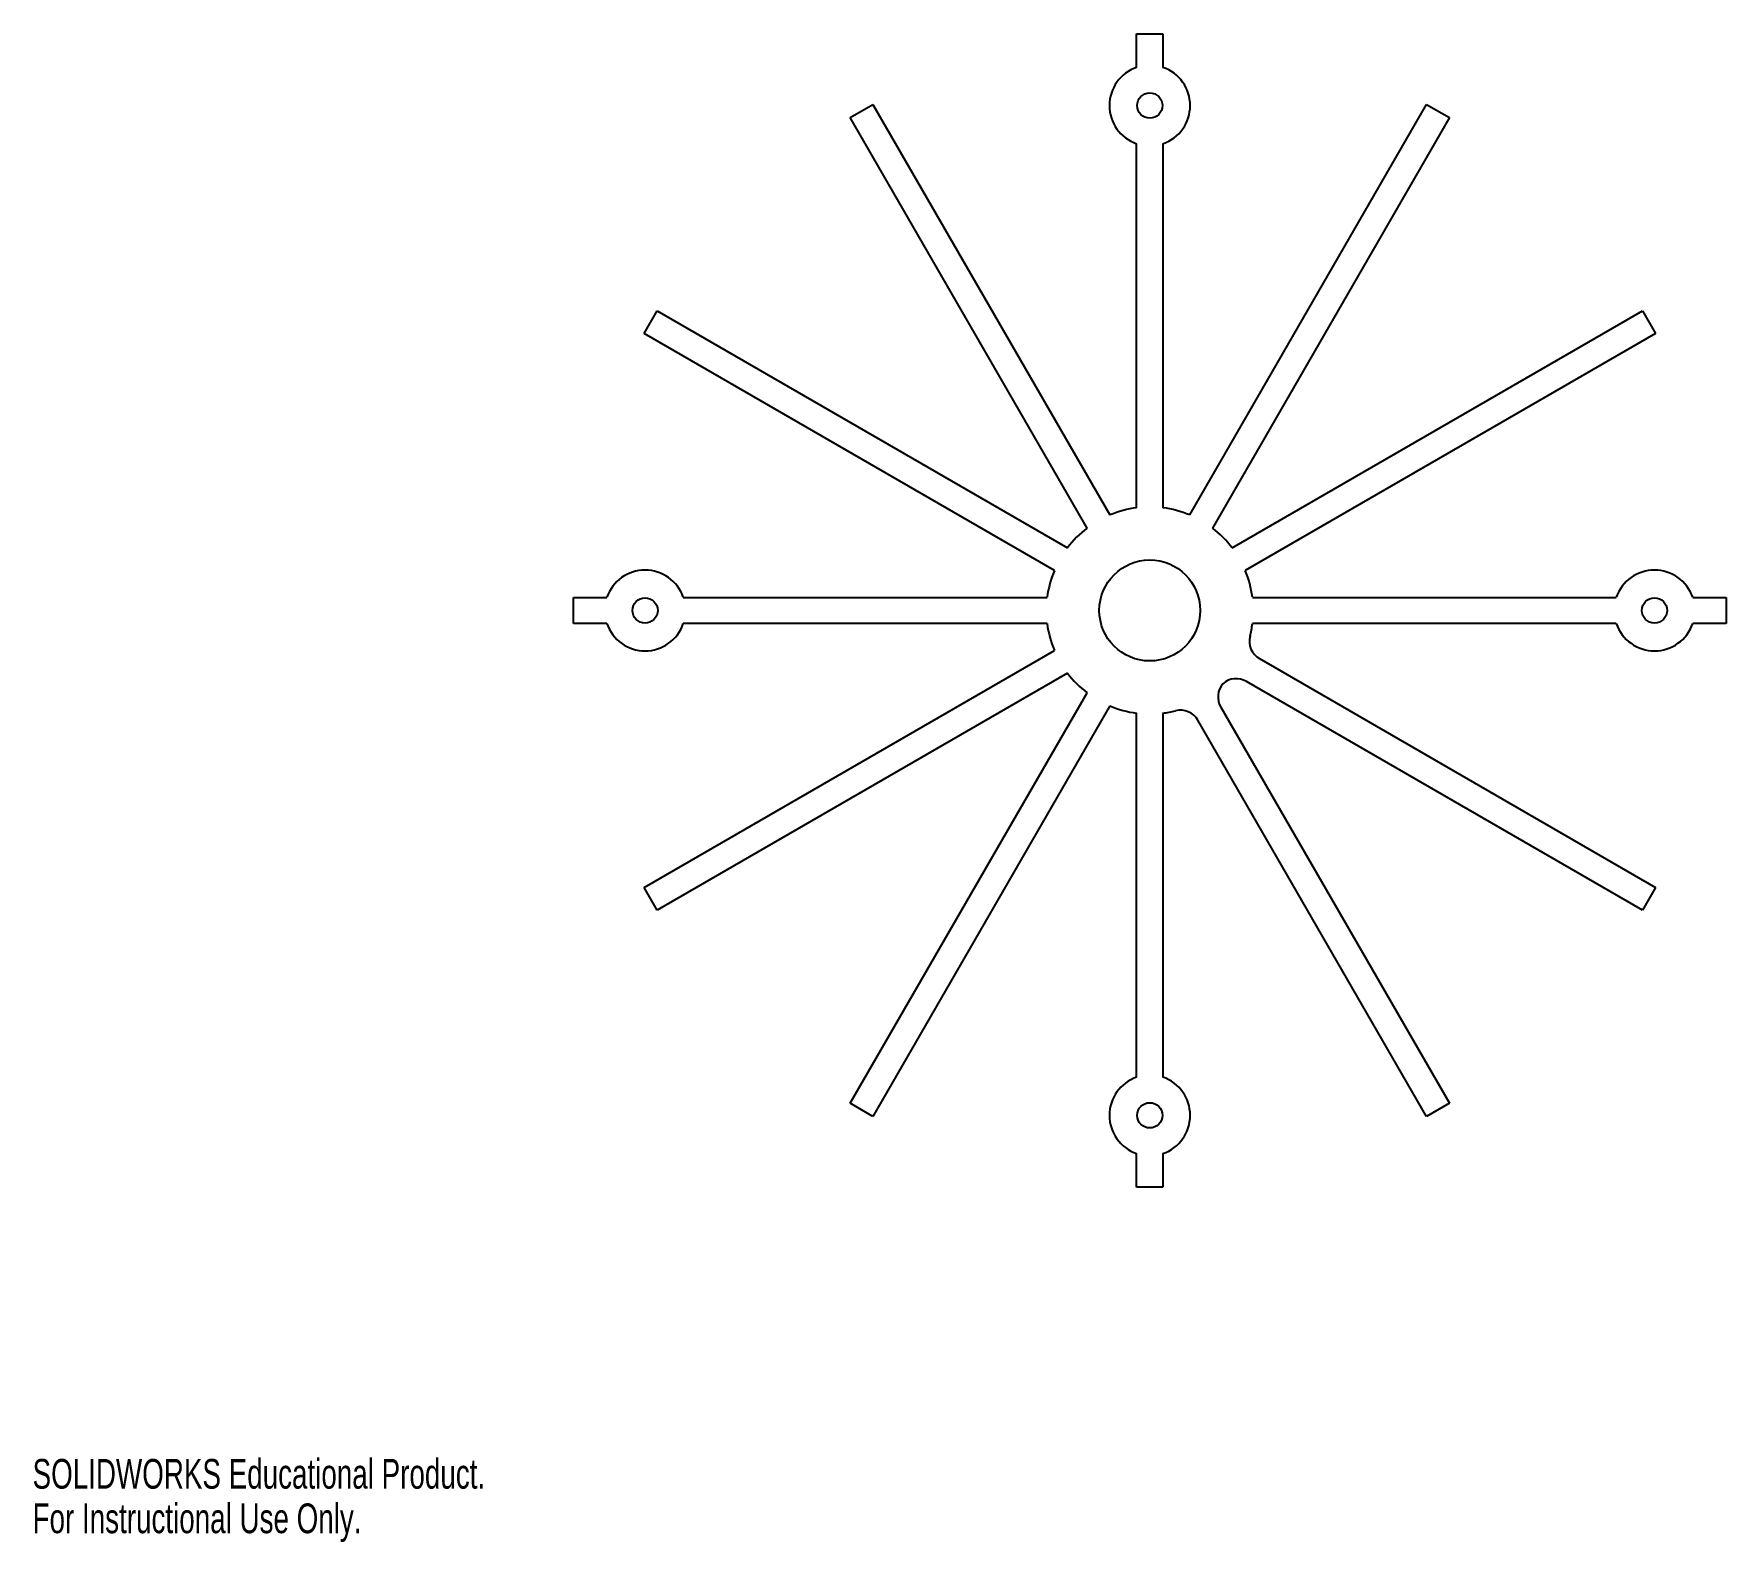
# Model space of a CAD drawing. Header units: inches. Extents: x 0.01 to 8.39, y 0 to 7.47.
import ezdxf

# ---------------------------------------------------------------- set-up
doc = ezdxf.new("R2010")
doc.units = ezdxf.units.IN
doc.header["$MEASUREMENT"] = 0
doc.styles.add('SLDTEXTSTYLE0', font='TXT', dxfattribs={"width": 0.7})

msp = doc.modelspace()

# ---------------------------------------------------------------- linework, layer by layer
at = {"color": 7, "linetype": 'Continuous', "lineweight": 25}
for p, q in [((5.4689, 7.4662), (5.5989, 7.4662)), ((5.4689, 7.3004), (5.4689, 7.4662)), ((5.5989, 7.4662), (5.5989, 7.3004)), ((4.0501, 7.0513), (4.1627, 7.1163)), ((5.2234, 5.019), (4.0501, 7.0513)), ((4.1627, 7.1163), (5.336, 5.084)), ((5.7318, 5.084), (6.9051, 7.1163)), ((7.0177, 7.0513), (5.8443, 5.019)), ((6.9051, 7.1163), (7.0177, 7.0513)), ((5.4689, 5.1196), (5.4689, 6.9221)), ((5.5989, 6.9221), (5.5989, 5.1196)), ((3.0289, 5.9825), (3.0939, 6.095)), ((3.0939, 6.095), (5.1261, 4.9217)), ((5.9416, 4.9217), (7.9739, 6.095)), ((7.9739, 6.095), (8.0389, 5.9825)), ((5.0611, 4.8091), (3.0289, 5.9825)), ((8.0389, 5.9825), (6.0066, 4.8091)), ((2.6789, 4.5462), (2.6789, 4.6762)), ((2.6789, 4.6762), (2.8447, 4.6762)), ((3.223, 4.6762), (5.0255, 4.6762)), ((6.0422, 4.6762), (7.8447, 4.6762)), ((8.223, 4.6762), (8.3889, 4.6762)), ((8.3889, 4.6762), (8.3889, 4.5462)), ((2.8447, 4.5462), (2.6789, 4.5462)), ((5.0255, 4.5462), (3.223, 4.5462)), ((7.8447, 4.5462), (6.0422, 4.5462)), ((8.3889, 4.5462), (8.223, 4.5462)), ((3.0289, 3.24), (5.0611, 4.4134)), ((6.0772, 4.3726), (8.0389, 3.24)), ((5.1261, 4.3008), (3.0939, 3.1275)), ((4.0501, 2.1712), (5.2234, 4.2035)), ((7.9739, 3.1275), (6.0122, 4.26)), ((5.336, 4.1385), (4.1627, 2.1062)), ((5.8851, 4.1329), (7.0177, 2.1712)), ((5.4689, 2.3004), (5.4689, 4.1029)), ((5.5989, 4.1029), (5.5989, 2.3004)), ((6.9051, 2.1062), (5.7725, 4.0679)), ((3.0939, 3.1275), (3.0289, 3.24)), ((8.0389, 3.24), (7.9739, 3.1275)), ((4.1627, 2.1062), (4.0501, 2.1712)), ((7.0177, 2.1712), (6.9051, 2.1062)), ((5.4689, 1.7563), (5.4689, 1.9221)), ((5.5989, 1.9221), (5.5989, 1.7563)), ((5.5989, 1.7563), (5.4689, 1.7563))]:
    msp.add_line(p, q, dxfattribs=at)
for centre, radius in [((5.5339, 7.1113), 0.0625), ((5.5339, 4.6113), 0.25), ((3.0339, 4.6113), 0.0625), ((8.0339, 4.6113), 0.0625), ((5.5339, 2.1113), 0.0625)]:
    msp.add_circle(centre, radius, dxfattribs=at)
for centre, radius, start, end in [((5.5339, 7.1113), 0.2, 108.96557, 251.03443), ((5.5339, 7.1113), 0.2, 288.96557, 71.03443), ((5.5339, 4.6113), 0.5125, 97.28641, 112.71359), ((5.5339, 4.6113), 0.5125, 67.28641, 82.71359), ((5.5339, 4.6113), 0.5125, 127.28641, 142.71359), ((5.5339, 4.6113), 0.5125, 37.28641, 52.71359), ((3.0339, 4.6113), 0.2, 18.96557, 161.03443), ((5.5339, 4.6113), 0.5125, 157.28641, 172.71359), ((5.5339, 4.6113), 0.5125, 7.28641, 22.71359), ((8.0339, 4.6113), 0.2, 18.96557, 161.03443), ((3.0339, 4.6113), 0.2, 198.96557, 341.03443), ((5.5339, 4.6113), 0.5125, 187.28641, 202.71359), ((5.5339, 4.6113), 0.5125, 345.62784, 352.71359), ((8.0339, 4.6113), 0.2, 198.96557, 341.03443), ((6.1272, 4.4592), 0.1, 165.62784, 240), ((5.5339, 4.6113), 0.5125, 217.28641, 232.71359), ((5.9717, 4.1829), 0.1, 138.84832, 210), ((5.9622, 4.1734), 0.1, 60, 131.15168), ((5.5339, 4.6113), 0.5125, 247.28641, 262.71359), ((5.5339, 4.6113), 0.5125, 277.28641, 284.37216), ((5.6859, 4.0179), 0.1, 30, 104.37216), ((5.5339, 2.1113), 0.2, 108.96557, 251.03443), ((5.5339, 2.1113), 0.2, 288.96557, 71.03443)]:
    msp.add_arc(centre, radius, start, end, dxfattribs=at)

# ---------------------------------------------------------------- texts
at = {"color": 7, "linetype": 'Continuous', "char_height": 0.14705, "attachment_point": 1, "style": 'SLDTEXTSTYLE0'}
for s, insert in [('SOLIDWORKS Educational Product.', (0, 0.4101)), ('For Instructional Use Only.', (0, 0.1896))]:
    msp.add_mtext(s, dxfattribs=dict(at, insert=insert))

doc.saveas('drawing.dxf')
